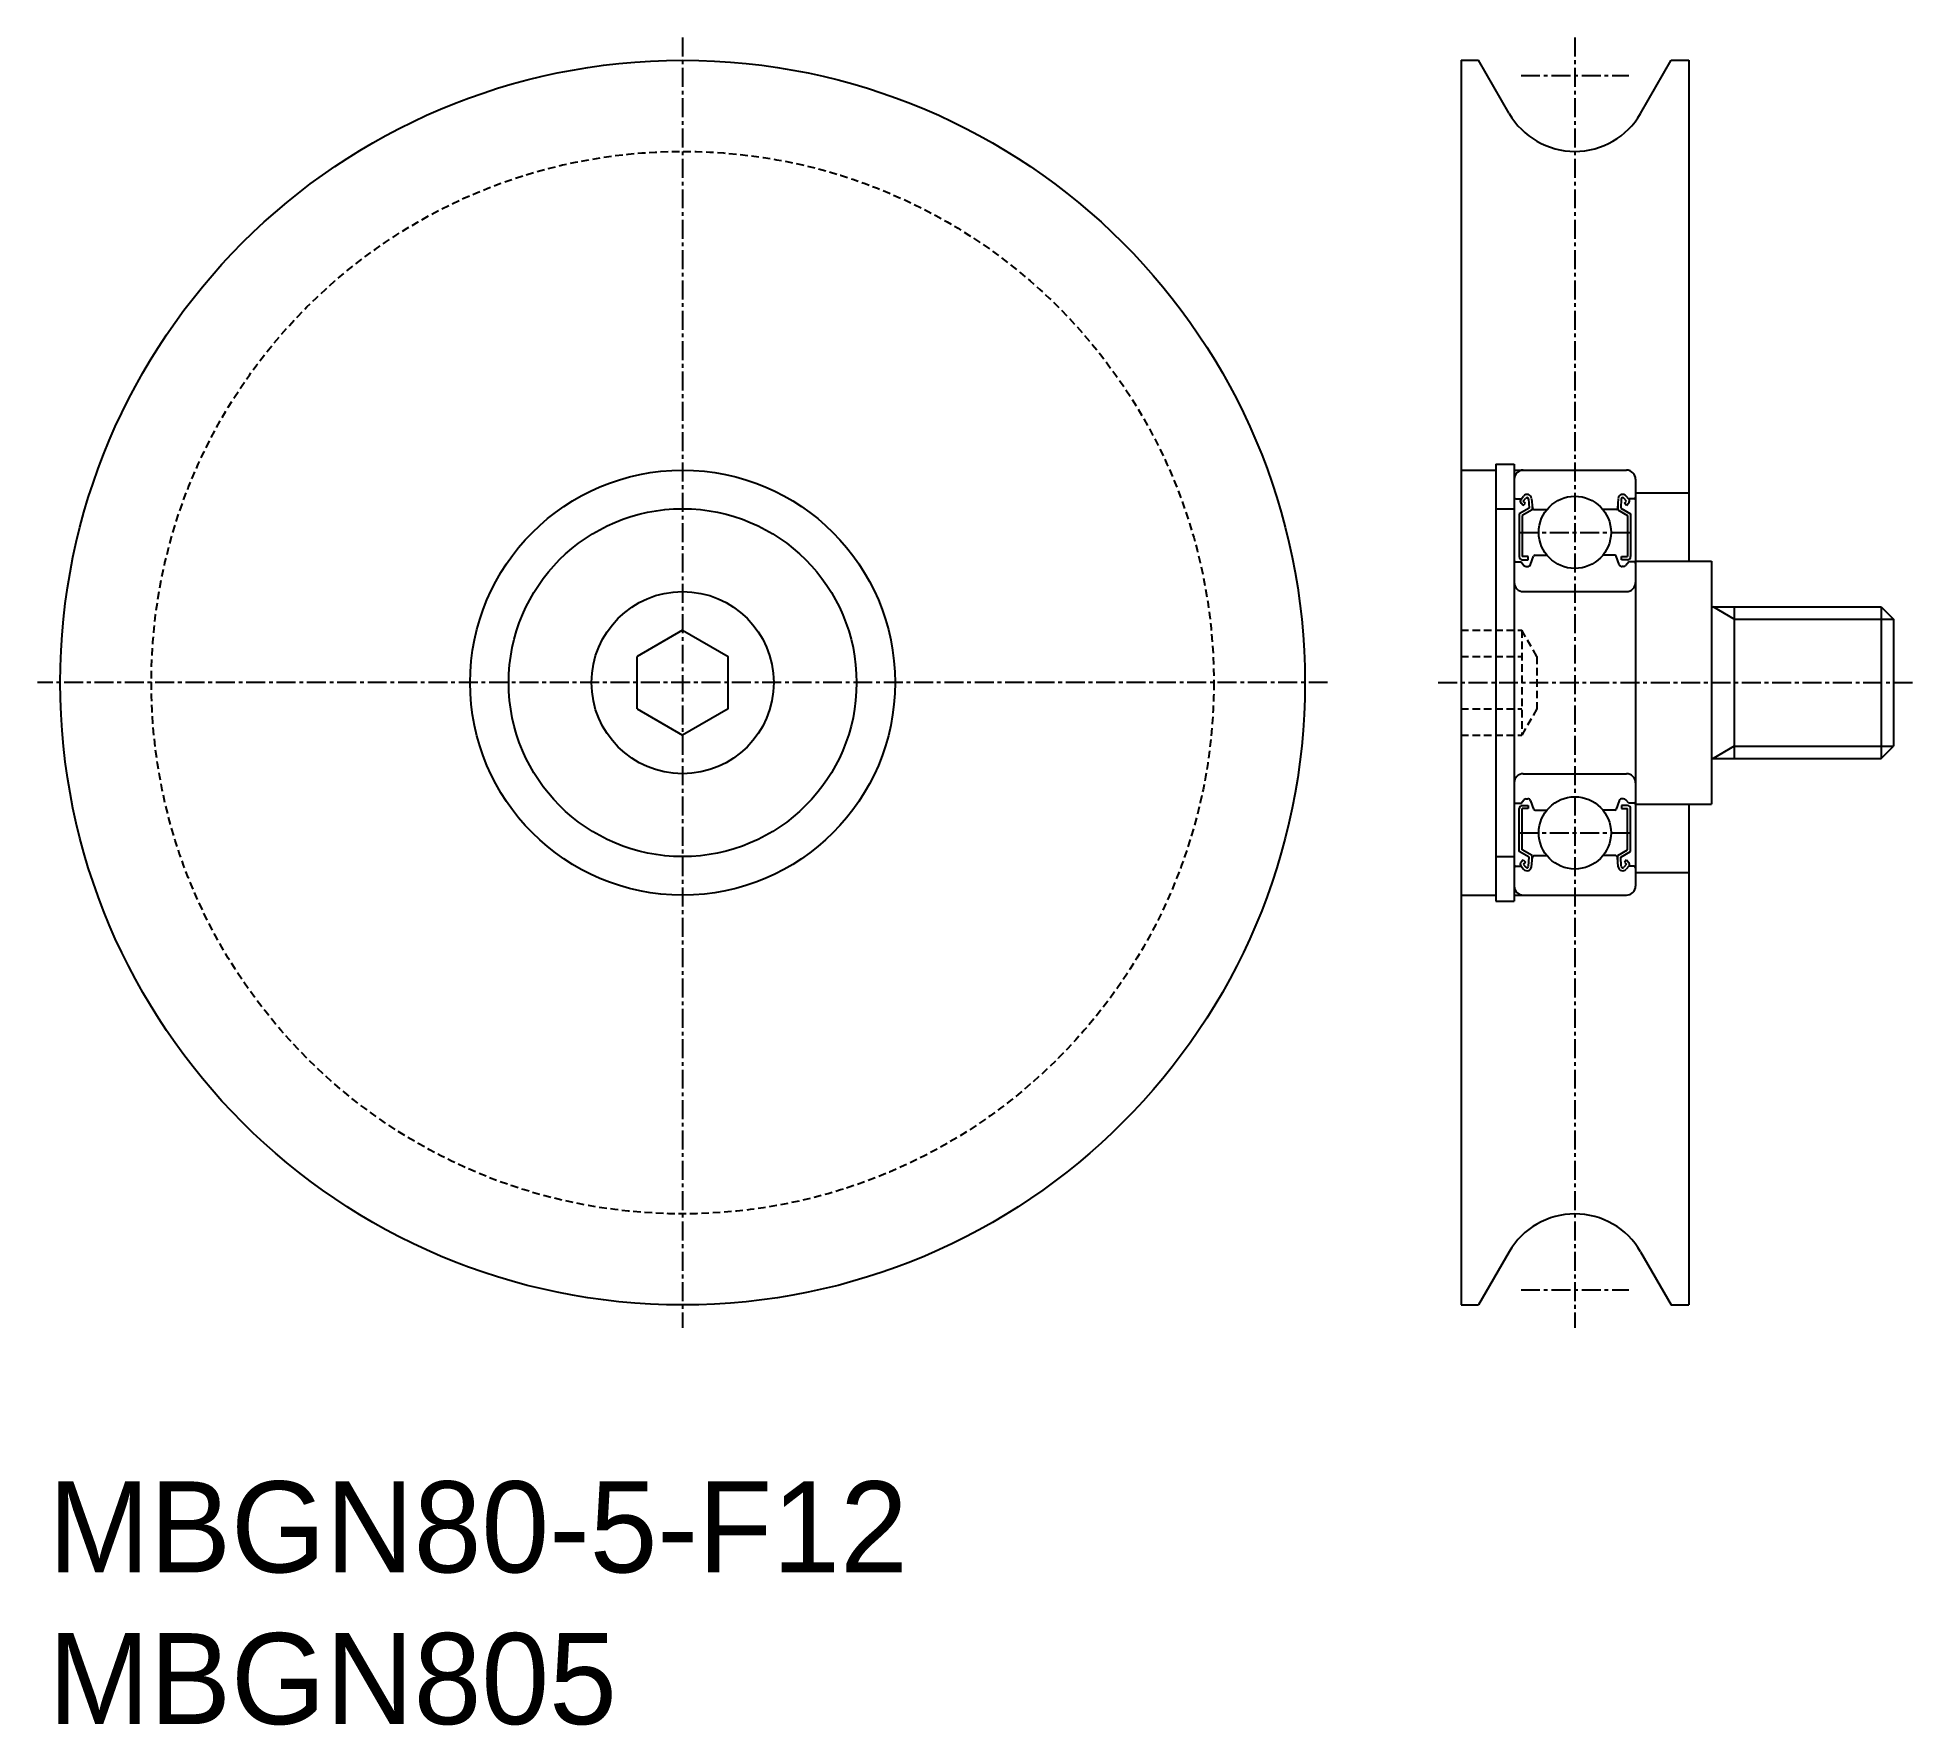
# Model space of a CAD drawing. Extents: x -287 to -163, y -60 to 51.
import ezdxf

# ---------------------------------------------------------------- set-up
doc = ezdxf.new("R2010")
doc.units = 0
doc.linetypes.add('CENTER', pattern=[2, 1.25, -0.25, 0.25, -0.25])
doc.linetypes.add('DASHED', pattern=[0.75, 0.5, -0.25])
doc.layers.get('0').update_dxf_attribs({"linetype": 'CONTINUOUS'})
doc.layers.add('CENTER', color=1, linetype='CENTER')

msp = doc.modelspace()

# ---------------------------------------------------------------- linework, layer by layer
at = {"color": 7, "linetype": 'CONTINUOUS'}
for p, q in [((-192.91, 49.62), (-191.76, 49.62)), ((-192.91, 49.62), (-192.91, -32.38)), ((-189.74, 46.12), (-191.76, 49.62)), ((-181.08, 46.12), (-179.06, 49.62)), ((-179.06, 49.62), (-177.91, 49.62)), ((-177.91, 49.62), (-177.91, 16.62)), ((-192.91, 22.62), (-190.61, 22.62)), ((-190.61, 23.02), (-189.41, 23.02)), ((-190.61, 23.02), (-190.61, -5.78)), ((-189.41, 23.02), (-189.41, -5.78)), ((-189.41, 22.62), (-182.01, 22.62)), ((-181.41, 22.02), (-181.41, -4.78)), ((-181.41, 21.12), (-177.91, 21.12)), ((-190.61, 20.08), (-189.41, 20.08)), ((-189.31, 20.72), (-188.95, 20.72)), ((-188.43, 20.12), (-189.08, 19.74)), ((-188.96, 20.7), (-188.79, 20.91)), ((-188.81, 20.29), (-188.95, 20.44)), ((-188.23, 20), (-188.88, 19.63)), ((-188.81, 20.58), (-188.64, 20.78)), ((-188.66, 20.44), (-188.81, 20.58)), ((-188.81, 20.29), (-188.66, 20.44)), ((-188.46, 20.72), (-188.43, 20.12)), ((-188.26, 20.74), (-188.2, 20.11)), ((-188.23, 20.36), (-188.23, 20)), ((-188.11, 20.02), (-187.26, 20.02)), ((-182.71, 20.02), (-183.56, 20.02)), ((-182.56, 20.74), (-182.61, 20.11)), ((-182.59, 20.36), (-182.59, 20)), ((-182.59, 20), (-181.94, 19.63)), ((-182.36, 20.72), (-182.39, 20.12)), ((-182.39, 20.12), (-181.74, 19.74)), ((-182.01, 20.58), (-182.18, 20.78)), ((-182.15, 20.44), (-182.01, 20.58)), ((-182.01, 20.29), (-182.15, 20.44)), ((-181.86, 20.7), (-182.03, 20.91)), ((-182.01, 20.29), (-181.87, 20.44)), ((-181.51, 20.72), (-181.87, 20.72)), ((-189.08, 19.74), (-189.08, 16.92)), ((-188.88, 19.63), (-188.88, 16.92)), ((-181.94, 19.63), (-181.94, 16.92)), ((-181.74, 19.74), (-181.74, 16.92)), ((-189.31, 16.57), (-188.96, 16.57)), ((-188.96, 16.57), (-188.77, 16.34)), ((-188.48, 16.92), (-188.88, 16.92)), ((-188.88, 16.72), (-188.48, 16.72)), ((-188.61, 16.27), (-188.52, 16.27)), ((-188.48, 16.72), (-188.48, 16.92)), ((-188.33, 16.4), (-188.13, 16.95)), ((-188.03, 17.02), (-187.26, 17.02)), ((-182.78, 17.02), (-183.56, 17.02)), ((-182.49, 16.4), (-182.69, 16.95)), ((-182.34, 16.92), (-181.94, 16.92)), ((-182.34, 16.72), (-182.34, 16.92)), ((-181.94, 16.72), (-182.34, 16.72)), ((-182.2, 16.27), (-182.3, 16.27)), ((-181.86, 16.57), (-182.05, 16.34)), ((-181.51, 16.57), (-181.86, 16.57)), ((-181.41, 16.62), (-176.41, 16.62)), ((-176.41, 16.62), (-176.41, 0.62)), ((-188.81, 14.62), (-182.01, 14.62)), ((-176.41, 13.62), (-165.22, 13.62)), ((-174.91, 13.62), (-174.91, 3.62)), ((-165.22, 13.62), (-165.22, 3.62)), ((-165.22, 13.62), (-164.41, 12.81)), ((-164.41, 12.81), (-164.41, 4.43)), ((-244.2, 12.08), (-247.2, 10.34)), ((-244.2, 12.08), (-241.2, 10.34)), ((-247.2, 6.89), (-247.2, 10.34)), ((-241.2, 6.89), (-241.2, 10.34)), ((-247.2, 6.89), (-244.2, 5.16)), ((-241.2, 6.89), (-244.2, 5.16)), ((-165.22, 3.62), (-164.41, 4.43)), ((-188.81, 2.62), (-182.01, 2.62)), ((-176.41, 3.62), (-165.22, 3.62)), ((-189.31, 0.67), (-188.96, 0.67)), ((-189.08, -2.51), (-189.08, 0.32)), ((-188.96, 0.67), (-188.77, 0.9)), ((-188.88, 0.52), (-188.48, 0.52)), ((-188.48, 0.32), (-188.88, 0.32)), ((-188.88, -2.39), (-188.88, 0.32)), ((-188.61, 0.97), (-188.52, 0.97)), ((-188.48, 0.52), (-188.48, 0.32)), ((-188.33, 0.84), (-188.13, 0.28)), ((-188.03, 0.22), (-187.26, 0.22)), ((-182.78, 0.22), (-183.56, 0.22)), ((-182.49, 0.84), (-182.69, 0.28)), ((-181.94, 0.52), (-182.34, 0.52)), ((-182.34, 0.52), (-182.34, 0.32)), ((-182.34, 0.32), (-181.94, 0.32)), ((-182.2, 0.97), (-182.3, 0.97)), ((-181.86, 0.67), (-182.05, 0.9)), ((-181.94, -2.39), (-181.94, 0.32)), ((-181.51, 0.67), (-181.86, 0.67)), ((-181.74, -2.51), (-181.74, 0.32)), ((-181.41, 0.62), (-176.41, 0.62)), ((-177.91, 0.62), (-177.91, -32.38)), ((-188.23, -2.77), (-188.88, -2.39)), ((-182.59, -2.77), (-181.94, -2.39)), ((-190.61, -2.84), (-189.41, -2.84)), ((-189.31, -3.48), (-188.95, -3.48)), ((-188.43, -2.88), (-189.08, -2.51)), ((-188.96, -3.47), (-188.79, -3.67)), ((-188.81, -3.06), (-188.95, -3.2)), ((-188.81, -3.06), (-188.66, -3.2)), ((-188.66, -3.2), (-188.81, -3.34)), ((-188.81, -3.34), (-188.64, -3.54)), ((-188.46, -3.48), (-188.43, -2.88)), ((-188.26, -3.51), (-188.2, -2.87)), ((-188.23, -3.13), (-188.23, -2.77)), ((-188.11, -2.78), (-187.26, -2.78)), ((-182.71, -2.78), (-183.56, -2.78)), ((-182.56, -3.51), (-182.61, -2.87)), ((-182.59, -3.13), (-182.59, -2.77)), ((-182.39, -2.88), (-181.74, -2.51)), ((-182.36, -3.48), (-182.39, -2.88)), ((-182.01, -3.34), (-182.18, -3.54)), ((-182.01, -3.06), (-182.15, -3.2)), ((-182.15, -3.2), (-182.01, -3.34)), ((-181.86, -3.47), (-182.03, -3.67)), ((-182.01, -3.06), (-181.87, -3.2)), ((-181.51, -3.48), (-181.87, -3.48)), ((-181.41, -3.88), (-177.91, -3.88)), ((-192.91, -5.38), (-190.61, -5.38)), ((-190.61, -5.78), (-189.41, -5.78)), ((-189.41, -5.38), (-182.01, -5.38)), ((-189.74, -28.88), (-191.76, -32.38)), ((-181.08, -28.88), (-179.06, -32.38)), ((-192.91, -32.38), (-191.76, -32.38)), ((-179.06, -32.38), (-177.91, -32.38))]:
    msp.add_line(p, q, dxfattribs=at)
at = {"color": 3, "linetype": 'CONTINUOUS'}
for p, q in [((-174.91, 12.81), (-176.31, 13.62)), ((-174.91, 12.81), (-164.41, 12.81)), ((-174.91, 4.43), (-176.31, 3.62)), ((-174.91, 4.43), (-164.41, 4.43))]:
    msp.add_line(p, q, dxfattribs=at)
at = {"color": 3, "linetype": 'DASHED'}
for p, q in [((-192.91, 12.08), (-188.91, 12.08)), ((-187.91, 10.34), (-188.91, 12.08)), ((-188.91, 12.08), (-188.91, 5.16)), ((-192.91, 10.34), (-188.91, 10.34)), ((-187.91, 10.34), (-187.91, 6.89)), ((-192.91, 6.89), (-188.91, 6.89)), ((-187.91, 6.89), (-188.91, 5.16)), ((-192.91, 5.16), (-188.91, 5.16))]:
    msp.add_line(p, q, dxfattribs=at)
at = {"color": 7, "linetype": 'CONTINUOUS'}
for centre, radius in [((-244.2, 8.62), 41), ((-244.2, 8.62), 14), ((-244.2, 8.62), 11.46), ((-185.41, 18.52), 2.38), ((-244.2, 8.62), 6), ((-185.41, -1.28), 2.38)]:
    msp.add_circle(centre, radius, dxfattribs=at)
at = {"color": 3, "linetype": 'DASHED'}
msp.add_circle((-244.2, 8.62), 35, dxfattribs=at)
at = {"color": 7, "linetype": 'CONTINUOUS'}
for centre, radius, start, end in [((-185.41, 48.62), 5, 210, 330), ((-188.81, 22.02), 0.6, 90, 180), ((-182.01, 22.02), 0.6, 0, 90), ((-189.31, 20.82), 0.1, 180, 270), ((-188.81, 20.58), 0.2, 140.137, 225.002), ((-188.56, 20.72), 0.3, 4.9354, 140.137), ((-188.56, 20.71), 0.1, 3.1017, 139.9503), ((-188.11, 20.12), 0.1, 184.9354, 270), ((-182.71, 20.12), 0.1, 270, 355.0646), ((-182.26, 20.72), 0.3, 39.863, 175.0646), ((-182.26, 20.71), 0.1, 40.0497, 176.8983), ((-182.01, 20.58), 0.2, 314.998, 39.863), ((-181.51, 20.82), 0.1, 270, 0), ((-189.31, 16.47), 0.1, 90, 180.8103), ((-188.88, 16.92), 0.2, 180, 270), ((-188.61, 16.47), 0.2, 219.9762, 270), ((-188.52, 16.47), 0.2, 270, 339.9916), ((-188.03, 16.92), 0.1, 90, 159.9916), ((-182.78, 16.92), 0.1, 20.0084, 90), ((-182.3, 16.47), 0.2, 200.0084, 270), ((-182.2, 16.47), 0.2, 270, 320.0238), ((-181.94, 16.92), 0.2, 270, 0), ((-181.51, 16.47), 0.1, 359.1897, 90), ((-188.81, 15.22), 0.6, 180, 270), ((-182.01, 15.22), 0.6, 270, 0), ((-188.81, 2.02), 0.6, 90, 180), ((-182.01, 2.02), 0.6, 0, 90), ((-189.31, 0.77), 0.1, 179.1897, 270), ((-188.88, 0.32), 0.2, 90, 180), ((-188.61, 0.77), 0.2, 90, 140.0238), ((-188.52, 0.77), 0.2, 20.0084, 90), ((-188.03, 0.32), 0.1, 200.0084, 270), ((-182.78, 0.32), 0.1, 270, 339.9916), ((-182.3, 0.77), 0.2, 90, 159.9916), ((-182.2, 0.77), 0.2, 39.9762, 90), ((-181.94, 0.32), 0.2, 0, 90), ((-181.51, 0.77), 0.1, 270, 0.8103), ((-189.31, -3.58), 0.1, 90, 180), ((-188.81, -3.34), 0.2, 134.998, 219.863), ((-188.56, -3.48), 0.3, 219.863, 355.0646), ((-188.56, -3.48), 0.1, 220.0497, 356.8983), ((-188.11, -2.88), 0.1, 90, 175.0646), ((-182.71, -2.88), 0.1, 4.9354, 90), ((-182.26, -3.48), 0.3, 184.9354, 320.137), ((-182.26, -3.48), 0.1, 183.1017, 319.9503), ((-182.01, -3.34), 0.2, 320.137, 45.002), ((-181.51, -3.58), 0.1, 0, 90), ((-188.81, -4.78), 0.6, 180, 270), ((-182.01, -4.78), 0.6, 270, 0), ((-185.41, -31.38), 5, 30, 150)]:
    msp.add_arc(centre, radius, start, end, dxfattribs=at)
at = {"layer": 'CENTER', "color": 1, "linetype": 'CENTER'}
for p, q in [((-244.2, 51.12), (-244.2, -33.88)), ((-185.41, 51.12), (-185.41, -33.88)), ((-188.96, 48.62), (-181.85, 48.62)), ((-189.06, 18.52), (-181.75, 18.52)), ((-201.7, 8.62), (-286.7, 8.62)), ((-194.41, 8.62), (-162.91, 8.62)), ((-189.06, -1.28), (-181.75, -1.28)), ((-188.96, -31.38), (-181.85, -31.38))]:
    msp.add_line(p, q, dxfattribs=at)

# ---------------------------------------------------------------- texts
at = {"color": 7, "linetype": 'CONTINUOUS'}
for s, p in [('MBGN80-5-F12', (-285.99, -50)), ('MBGN805', (-285.99, -60))]:
    msp.add_text(s, height=6, dxfattribs=at).set_placement(p)

doc.saveas('drawing.dxf')
